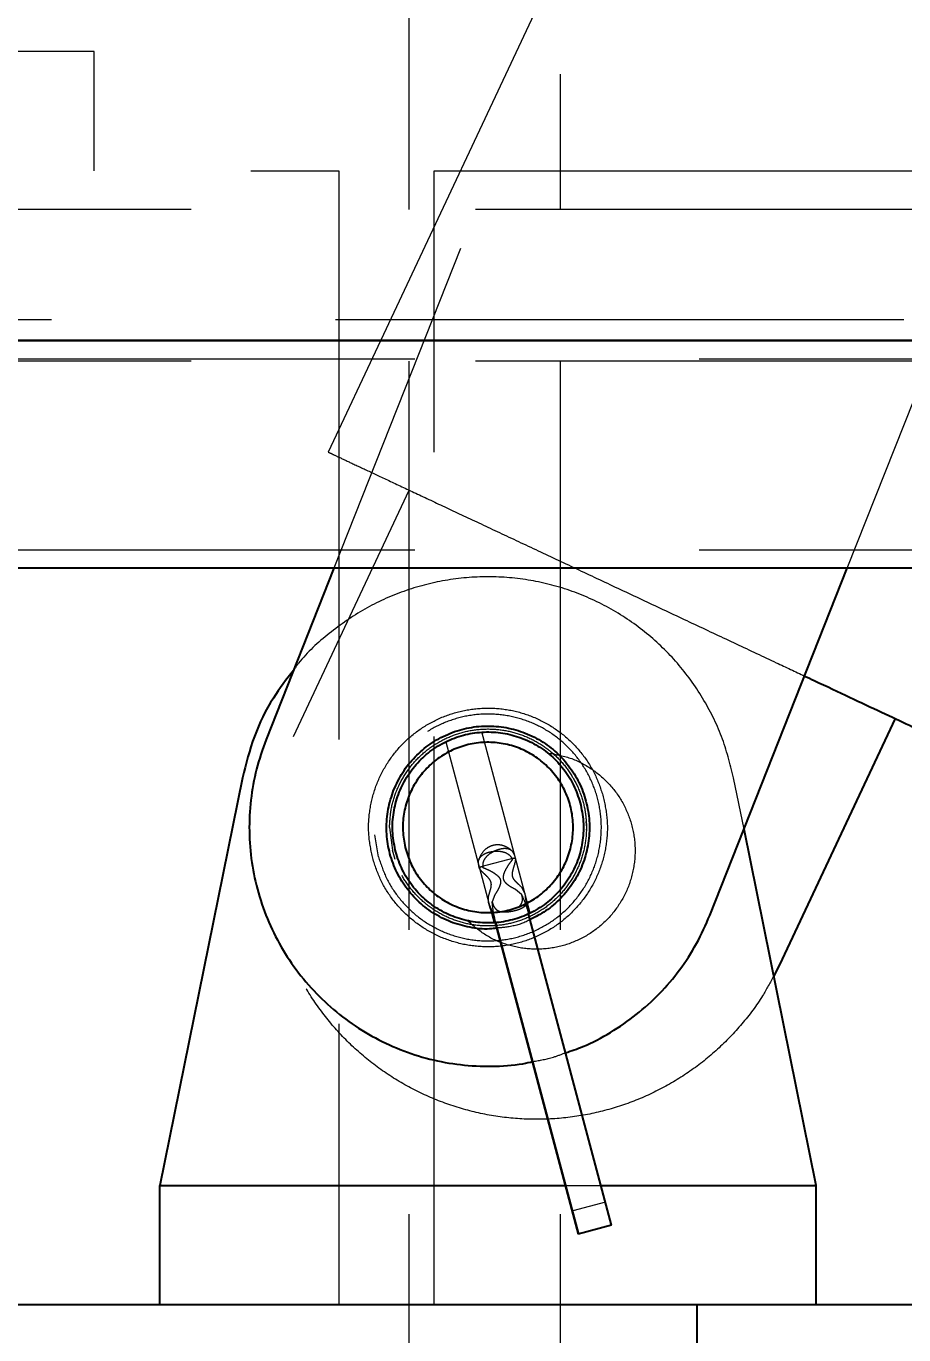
# Model space of a CAD drawing. Header units: millimetres. Extents: x 1293 to 41893, y 1011 to 26911.
# Drawn here: x 11775.5 to 11873.5, y 6607.8 to 6754 of the extents above; entities that cross this region are included whole.
import ezdxf

# ---------------------------------------------------------------- set-up
doc = ezdxf.new("R2010")
doc.units = ezdxf.units.MM
doc.header["$LTSCALE"] = 50
doc.linetypes.add('HIDDEN', pattern=[1.905, 1.27, -0.635])
doc.layers.add('CAPA_1', color=7, linetype='Continuous')
doc.layers.add('MAQUINAS', color=11, linetype='Continuous')
doc.styles.add('SLDTEXTSTYLE0', font='TXT', dxfattribs={"width": 0.75})
doc.dimstyles.new('SLDDIMSTYLE0', dxfattribs={"dimtxt": 100, "dimasz": 100, "dimexe": 0, "dimexo": 0.0625, "dimgap": 25, "dimtad": 2, "dimdec": 0, "dimlfac": 1.5, "dimrnd": 1e-09, "dimzin": 12, "dimdsep": 46, "dimtxsty": 'SLDTEXTSTYLE0', "dimsah": 1, "dimcen": 0.09, "dimadec": 0, "dimazin": 3, "dimtfac": 1, "dimtdec": 0, "dimtofl": 0, "dimtmove": 0, "dimatfit": 3, "dimfxl": 1, "dimfrac": 2, "dimtolj": 1, "dimtzin": 12, "dimarcsym": 0})

# ---------------------------------------------------------------- blocks, each defined once
blk = doc.blocks.new('_D_5')
at = {"layer": 'CAPA_1', "transparency": 16777216}
for p, q in [((11574.4, 7831.18), (17588.06, 7831.18)), ((17538.06, 7831.18), (17538.06, 4708.49)), ((16485.16, 4708.49), (17588.06, 4708.49))]:
    blk.add_line(p, q, dxfattribs=at)
for points in [[(17538.06, 7831.18), (17522.68, 7731.18), (17553.45, 7731.18)], [(17538.06, 4708.49), (17553.45, 4808.49), (17522.68, 4808.49)]]:
    blk.add_solid(points, dxfattribs=at)
at = {"layer": 'CAPA_1', "transparency": 16777216, "insert": (17409.15, 6122.06), "char_height": 100, "attachment_point": 1, "rotation": 90, "style": 'SLDTEXTSTYLE0'}
blk.add_mtext('4684', dxfattribs=at)
blk = doc.blocks.new('_D_15')
at = {"layer": 'CAPA_1', "transparency": 16777216}
for p, q in [((6530.12, 8742.38), (6530.12, 9415.65)), ((16745.16, 6492), (16745.16, 9415.65)), ((6530.12, 9365.65), (16745.16, 9365.65))]:
    blk.add_line(p, q, dxfattribs=at)
for points in [[(6530.12, 9365.65), (6630.12, 9350.26), (6630.12, 9381.03)], [(16745.16, 9365.65), (16645.16, 9381.03), (16645.16, 9350.26)]]:
    blk.add_solid(points, dxfattribs=at)
at = {"layer": 'CAPA_1', "transparency": 16777216, "insert": (11452.92, 9494.55), "char_height": 100, "attachment_point": 1, "style": 'SLDTEXTSTYLE0'}
blk.add_mtext('15323', dxfattribs=at)

msp = doc.modelspace()

# ---------------------------------------------------------------- linework, layer by layer
at = {"color": 1, "linetype": 'HIDDEN', "lineweight": 18}
for p, q in [((11818.2054871, 6946.1551386), (11818.2054871, 6733.5188715)), ((11835.1388204, 6939.1411223), (11835.1388204, 6733.5188715)), ((11984.4054871, 6733.5188715), (11668.9388204, 6733.5188715)), ((12064.0291497, 6721.2035736), (11730.6958163, 6721.2035736)), ((11984.4054871, 6716.5855382), (11668.9388204, 6716.5855382)), ((13057.151483, 6716.8275736), (11730.6958163, 6716.8275736)), ((11818.2054871, 6716.5855382), (11818.2054871, 6498.3855382)), ((11835.1388204, 6716.5855382), (11835.1388204, 6498.3855382)), ((13057.151483, 6695.4915736), (11730.6958163, 6695.4915736))]:
    msp.add_line(p, q, dxfattribs=at)
at = {"color": 7, "linetype": 'Continuous', "lineweight": 25}
for p, q in [((11730.6958163, 6718.9262403), (12064.0291497, 6718.9262403)), ((13055.031483, 6718.8595736), (11730.6958163, 6718.8595736)), ((13055.031483, 6693.4595736), (11730.6958163, 6693.4595736))]:
    msp.add_line(p, q, dxfattribs=at)
at = {"layer": 'MAQUINAS', "linetype": 'HIDDEN', "lineweight": 18}
for p, q in [((11997.7257192, 7107.6906939), (11815.0836979, 6718.9262403)), ((11859.0475656, 6817.7492032), (11809.8408183, 6693.4595736)), ((11867.2018011, 6693.4595736), (11910.0563614, 6801.7044326)), ((11783.0601562, 6751.1769069), (11771.0601562, 6751.1769069)), ((11783.0601562, 6737.8435736), (11783.0601562, 6751.1769069)), ((11705.2958163, 6737.8435736), (11810.3934895, 6737.8435736)), ((11810.3934895, 6737.8435736), (11810.3934895, 6611.1769069)), ((11821.0601562, 6737.8435736), (12064.0291497, 6737.8435736)), ((11821.0601562, 6611.1769069), (11821.0601562, 6737.8435736)), ((11815.0523778, 6718.8595736), (11809.2142746, 6706.4328221)), ((11805.3415397, 6674.6718928), (11818.265204, 6702.1806843)), ((11822.33574, 6674.0735906), (11827.732956, 6653.840075)), ((11831.7845723, 6654.9468899), (11826.3873563, 6675.1804056)), ((11855.666297, 6664.3224407), (11854.5033358, 6670.0664883)), ((11837.9945258, 6665.1765968), (11838.0601562, 6664.5102403)), ((11814.821423, 6661.2456032), (11814.4196877, 6663.6959906)), ((11816.0601562, 6664.5102403), (11816.4317826, 6661.6751607)), ((11838.0601562, 6664.5102403), (11838.0298412, 6664.2024472)), ((11816.7009972, 6660.9484439), (11816.3946741, 6661.9582556)), ((11817.8695444, 6662.0586784), (11818.5244155, 6660.312785)), ((11829.9311914, 6661.0839882), (11826.2770094, 6660.1092486)), ((11830.163547, 6660.9979101), (11830.0400644, 6661.0756723)), ((11826.1183948, 6659.9188806), (11826.1867424, 6660.0478128)), ((11827.1362927, 6656.1029033), (11827.1209547, 6656.7975944)), ((11827.826038, 6656.9856728), (11827.527263, 6656.2071932)), ((11830.1436681, 6657.6038921), (11830.7904746, 6657.0776429)), ((11831.181445, 6657.1819328), (11830.8487514, 6657.7919705)), ((11827.9351014, 6653.8932604), (11837.2135438, 6619.1094925)), ((11835.7729141, 6624.5102403), (11839.6871043, 6624.5102403)), ((11840.1804337, 6622.6608075), (11836.5262517, 6621.6860679))]:
    msp.add_line(p, q, dxfattribs=at)
at = {"layer": 'MAQUINAS', "linetype": 'Continuous', "lineweight": 25}
for p, q in [((11815.0836979, 6718.9262403), (11815.0523778, 6718.8595736)), ((11809.8408183, 6693.4595736), (11802.2659118, 6674.3263779)), ((11851.8544005, 6654.6941026), (11867.2018011, 6693.4595736)), ((11872.5707806, 6676.6678572), (11859.6471163, 6649.1590657)), ((11799.6169765, 6670.0664883), (11790.3934895, 6624.5102403)), ((11863.7268228, 6624.5102403), (11855.666297, 6664.3224407)), ((11827.8619681, 6653.8737523), (11837.1404104, 6619.0899845)), ((11840.8677257, 6620.0842321), (11831.5892834, 6654.868)), ((11859.6471163, 6649.1590657), (11858.9806294, 6647.9524334)), ((11790.3934895, 6611.1769069), (11790.3934895, 6624.5102403)), ((11790.3934895, 6624.5102403), (11835.7729141, 6624.5102403)), ((11839.6871043, 6624.5102403), (11863.7268228, 6624.5102403)), ((11863.7268228, 6611.1769069), (11863.7268228, 6624.5102403)), ((11840.1804337, 6622.6608075), (11840.2235392, 6622.6723058)), ((11840.8677257, 6620.0842321), (11837.1528227, 6619.0932954)), ((11890.3934895, 6611.1769069), (11730.6958163, 6611.1769069)), ((11850.3934895, 6611.1769069), (11850.3934895, 6591.1769069))]:
    msp.add_line(p, q, dxfattribs=at)
at = {"layer": 'MAQUINAS', "linetype": 'HIDDEN', "lineweight": 18}
for points, knots in [([(11809.2142746, 6706.4328221), (11809.2740522, 6706.4047385), (11809.3936074, 6706.3485714), (11810.3553101, 6705.8967622), (11811.8724701, 6705.1839986), (11813.9755203, 6704.195983), (11816.6133668, 6702.9567194), (11819.7449238, 6701.4855101), (11823.3155258, 6699.8080369), (11827.264365, 6697.9528673), (11831.5238146, 6695.9517726), (11836.0209524, 6693.8390117), (11840.6790595, 6691.6506272), (11845.4175629, 6689.4244725), (11850.1586429, 6687.1971072), (11854.80902, 6685.0123543), (11858.9504303, 6683.0667146), (11861.3946354, 6681.918424), (11862.4384666, 6681.4280309)], [0, 0, 0, 0, 0.0635106345, 0.1270212691, 0.1905319036, 0.2540425382, 0.3175531727, 0.3810638072, 0.4445744418, 0.5080850763, 0.5715957109, 0.6351063454, 0.69861698, 0.7621276145, 0.825638249, 0.8891488836, 0.9526595181, 1, 1, 1, 1]), ([(11854.5033358, 6670.0664883), (11854.1081789, 6671.6184685), (11853.3178651, 6674.7224288), (11851.1476238, 6679.0355425), (11848.3293725, 6682.9347678), (11844.8724878, 6686.2910402), (11840.897859, 6689.0100007), (11836.51671, 6691.0109023), (11831.8587126, 6692.235481), (11827.0603358, 6692.6475004), (11822.2608813, 6692.2359588), (11817.6061167, 6691.0089911), (11813.213114, 6689.0171676), (11809.2826672, 6686.2642834), (11806.6239778, 6683.8934322), (11805.5143448, 6682.3239909), (11805.3276649, 6682.0599548)], [0, 0, 0, 0, 0.07574458627, 0.15148917254, 0.22723375881, 0.30297834508, 0.37872293134, 0.45446751761, 0.53021210388, 0.60595669015, 0.68170127642, 0.75744586269, 0.83319044896, 0.90893503523, 0.9846796215, 1, 1, 1, 1]), ([(11858.9806294, 6647.9524334), (11858.586422, 6647.1999469), (11857.5845506, 6645.2875155), (11855.4745138, 6642.5168384), (11852.7593896, 6639.6741107), (11849.6793193, 6637.2217244), (11846.3100872, 6635.189233), (11842.7031565, 6633.6147377), (11838.9219002, 6632.5242877), (11835.0305724, 6631.9367796), (11831.095874, 6631.8622018), (11827.1850967, 6632.3018475), (11823.3651637, 6633.2481897), (11819.7014328, 6634.6850375), (11816.2565919, 6636.5878056), (11813.0895833, 6638.9239371), (11810.2545945, 6641.6534608), (11807.800137, 6644.7296716), (11805.7681915, 6648.0999421), (11804.1935838, 6651.7065787), (11803.1030377, 6655.4879731), (11802.5160264, 6659.3790425), (11802.4395573, 6663.3146362), (11802.8862714, 6667.2220909), (11803.8062314, 6671.0544188), (11804.8297703, 6673.4660681), (11805.3415397, 6674.6718928)], [0, 0, 0, 0, 0.0274317521, 0.0697173281, 0.1120029041, 0.1542884801, 0.1965740561, 0.2388596321, 0.2811452081, 0.3234307841, 0.3657163601, 0.408001936, 0.450287512, 0.492573088, 0.534858664, 0.57714424, 0.619429816, 0.661715392, 0.704000968, 0.746286544, 0.78857212, 0.830857696, 0.873143272, 0.915428848, 0.957714424, 1, 1, 1, 1]), ([(11829.7202127, 6661.900026), (11829.7059411, 6661.9158009), (11829.5852927, 6662.0491579), (11829.2432084, 6662.2800766), (11828.7863121, 6662.4958178), (11828.2707887, 6662.5785028), (11827.8217503, 6662.5608041), (11827.3114596, 6662.4256389), (11826.7401085, 6662.0945732), (11826.3293337, 6661.5832294), (11826.1063636, 6661.1493639), (11826.0637689, 6660.9572872), (11826.0588359, 6660.9350422)], [0, 0, 0, 0, 0.01325075, 0.1120185327, 0.2660419821, 0.3580551606, 0.4488534075, 0.5513606332, 0.6901253185, 0.8782659017, 0.9859016146, 1, 1, 1, 1]), ([(11826.1183948, 6659.9188806), (11826.1030839, 6659.9774747), (11826.0657038, 6660.1205271), (11826.0127839, 6660.3638371), (11825.9866528, 6660.6251951), (11826.0227859, 6660.8920088), (11826.1463001, 6661.1489507), (11826.3710973, 6661.3852435), (11826.6924869, 6661.5871479), (11827.0901834, 6661.7423211), (11827.5376695, 6661.8432863), (11828.0050605, 6661.8829181), (11828.4559559, 6661.8569162), (11828.862078, 6661.7685456), (11829.1992704, 6661.6244154), (11829.4658248, 6661.4343443), (11829.6334513, 6661.2301196), (11829.7278283, 6661.0410351), (11829.7577233, 6660.9425519), (11829.7725767, 6660.8936202)], [0, 0, 0, 0, 0.0284754211, 0.0695202218, 0.1270963695, 0.1918282137, 0.262389782, 0.3363857458, 0.4101742505, 0.4833089477, 0.5563626789, 0.629330334, 0.702258523, 0.7721550318, 0.8389413276, 0.8979339153, 0.9515696712, 0.9759371889, 1, 1, 1, 1]), ([(11827.7670916, 6661.8600242), (11827.5457248, 6661.7389415), (11827.116449, 6661.5041374), (11826.684162, 6661.0397433), (11826.4914834, 6660.628154), (11826.4570492, 6660.2771783), (11826.4925948, 6660.1045946), (11826.5093651, 6660.0231705)], [0, 0, 0, 0, 0.2905647935, 0.5634648688, 0.7971186548, 0.9042815817, 1, 1, 1, 1]), ([(11830.163547, 6660.9979101), (11830.1441367, 6661.0689704), (11830.0936972, 6661.2536262), (11829.9960385, 6661.5398029), (11829.8432984, 6661.807187), (11829.5967473, 6662.0211435), (11829.2423122, 6662.1459898), (11828.7914923, 6662.1589849), (11828.2795985, 6662.0704061), (11827.9380175, 6661.9301886), (11827.7670916, 6661.8600242)], [0, 0, 0, 0, 0.0584480012, 0.1518817743, 0.2742746307, 0.4117195584, 0.5595505852, 0.7069997349, 0.8533836466, 1, 1, 1, 1]), ([(11829.7725767, 6660.8936202), (11829.6796146, 6660.7834164), (11829.4961104, 6660.565878), (11829.1990899, 6660.1146958), (11828.9341478, 6659.6306629), (11828.7602206, 6659.1922597), (11828.7377923, 6658.8237833), (11828.8244954, 6658.5727249), (11828.9929438, 6658.3577399), (11829.2056387, 6658.1666611), (11829.3887721, 6658.0367539), (11829.546, 6657.9338148), (11829.7757704, 6657.7907931), (11829.9870702, 6657.6834476), (11830.1436681, 6657.6038921)], [0, 0, 0, 0, 0.1303352599, 0.2572774707, 0.3855818615, 0.5074196476, 0.5660604322, 0.6261925824, 0.6783453226, 0.7455243599, 0.8155659332, 0.8286100523, 0.8729800629, 1, 1, 1, 1]), ([(11830.8487514, 6657.7919705), (11830.7514736, 6657.8874183), (11830.6102359, 6658.0259991), (11830.4344353, 6658.1929738), (11830.3158463, 6658.3078474), (11830.1851346, 6658.4370018), (11830.0151324, 6658.6304174), (11829.8674348, 6658.8509341), (11829.7842825, 6659.1029311), (11829.7847855, 6659.4655584), (11829.8942109, 6659.8867563), (11830.0303752, 6660.3364381), (11830.1449255, 6660.738947), (11830.1572855, 6660.9108334), (11830.163547, 6660.9979101)], [0, 0, 0, 0, 0.12701987296, 0.18442018447, 0.19137142742, 0.25447597454, 0.32166125379, 0.37380773399, 0.43393985379, 0.49258060877, 0.61441833334, 0.74272265929, 0.86966480592, 1, 1, 1, 1]), ([(11827.1209547, 6656.7975944), (11827.1577705, 6656.9288112), (11827.2112235, 6657.119325), (11827.2805057, 6657.3516747), (11827.3261264, 6657.5103505), (11827.3751466, 6657.6874478), (11827.4262318, 6657.9398376), (11827.4444779, 6658.2046192), (11827.3910749, 6658.4645517), (11827.2100306, 6658.778752), (11826.9053634, 6659.0894922), (11826.5633231, 6659.4116147), (11826.26352, 6659.7035963), (11826.1671933, 6659.846491), (11826.1183948, 6659.9188806)], [0, 0, 0, 0, 0.127019873, 0.1844201824, 0.1913714274, 0.2544759745, 0.3216612536, 0.373807734, 0.4339398538, 0.4925806088, 0.6144183333, 0.7427226593, 0.8696648059, 1, 1, 1, 1]), ([(11826.5093651, 6660.0231705), (11826.6448643, 6659.9739079), (11826.9123351, 6659.8766654), (11827.3946084, 6659.633357), (11827.8654266, 6659.3455854), (11828.2345954, 6659.0520511), (11828.4375653, 6658.7436989), (11828.4874217, 6658.4828118), (11828.4484266, 6658.212492), (11828.3591567, 6657.9408652), (11828.2650542, 6657.7370063), (11828.179984, 6657.569435), (11828.0519721, 6657.3309762), (11827.9222082, 6657.1326532), (11827.826038, 6656.9856728)], [0, 0, 0, 0, 0.13033525993, 0.25727747069, 0.38558186146, 0.50741964758, 0.56606043218, 0.62619258237, 0.6783453227, 0.74552435995, 0.81556592818, 0.8286100456, 0.87298006287, 1, 1, 1, 1]), ([(11829.5633898, 6655.1259175), (11829.7445701, 6655.1596301), (11830.1475706, 6655.2346174), (11830.6424009, 6655.4028416), (11831.0261523, 6655.5962122), (11831.2612395, 6655.7973046), (11831.3774232, 6656.045417), (11831.376953, 6656.3576169), (11831.2937202, 6656.7548649), (11831.2192901, 6657.0379791), (11831.181445, 6657.1819328)], [0, 0, 0, 0, 0.1392172024, 0.3096617541, 0.4247815295, 0.556379038, 0.6694571171, 0.7792660631, 0.8877644279, 1, 1, 1, 1]), ([(11830.7904746, 6657.0776429), (11830.8201663, 6656.9512871), (11830.8801604, 6656.6959768), (11830.8864799, 6656.3123227), (11830.7882077, 6655.9728551), (11830.6386992, 6655.8002728), (11830.5643671, 6655.714469)], [0, 0, 0, 0, 0.2470345248, 0.4991498131, 0.7509891746, 1, 1, 1, 1]), ([(11831.6624168, 6654.8875081), (11831.6278485, 6655.0229463), (11831.5271869, 6655.417338), (11831.4210998, 6655.9358652), (11831.3814636, 6656.2668169), (11831.3691603, 6656.369546)], [0, 0, 0, 0, 0.2650694945, 0.7718739964, 1, 1, 1, 1]), ([(11827.5876044, 6655.0053979), (11827.5456495, 6655.0467177), (11827.4493794, 6655.1415303), (11827.3413365, 6655.3985035), (11827.2346867, 6655.7379444), (11827.1692758, 6655.9805636), (11827.1362927, 6656.1029033)], [0, 0, 0, 0, 0.2040365955, 0.468183959, 0.7318339437, 1, 1, 1, 1]), ([(11827.3730422, 6655.321865), (11827.4417409, 6655.152373), (11827.598013, 6654.7668222), (11827.7585793, 6654.2534942), (11827.844655, 6653.9373425), (11827.8619681, 6653.8737523)], [0, 0, 0, 0, 0.3852525598, 0.876350794, 1, 1, 1, 1]), ([(11827.527263, 6656.2071932), (11827.5575908, 6656.1042163), (11827.6192281, 6655.8949293), (11827.7581729, 6655.6050787), (11827.9473077, 6655.3663705), (11828.1823643, 6655.2052921), (11828.4672484, 6655.1096074), (11828.784397, 6655.0704041), (11829.1580387, 6655.0735426), (11829.4174291, 6655.1070581), (11829.5633898, 6655.1259175)], [0, 0, 0, 0, 0.114938229, 0.2335966385, 0.3497214729, 0.469015047, 0.5851009949, 0.7201541845, 0.8425289588, 1, 1, 1, 1]), ([(11831.7620156, 6654.2204477), (11831.6954091, 6654.1828318), (11830.9838718, 6653.7809924), (11829.7097393, 6653.418355), (11828.4982376, 6653.3104186), (11828.0235171, 6653.2681242)], [0, 0, 0, 0, 0.0590967048, 0.6313120371, 1, 1, 1, 1]), ([(11832.0756727, 6638.370755), (11832.8478585, 6638.5047809), (11834.0967574, 6638.7215483), (11835.2777498, 6639.1766845), (11835.7285427, 6639.3504131)], [0, 0, 0, 0, 0.6182931934, 1, 1, 1, 1])]:
    msp.add_open_spline(points, degree=3, knots=knots, dxfattribs=at)
at = {"layer": 'MAQUINAS', "linetype": 'Continuous', "lineweight": 25}
for points, knots in [([(11805.3276649, 6682.0599548), (11804.5462439, 6681.0509637), (11802.785275, 6678.7771547), (11800.813666, 6674.7135813), (11800.015873, 6671.6155193), (11799.6169765, 6670.0664883)], [0, 0, 0, 0, 0.28513634995, 0.64256817497, 1, 1, 1, 1]), ([(11862.4384666, 6681.4280309), (11862.8011727, 6681.2576311), (11864.5884601, 6680.4179613), (11867.5064962, 6679.0470643), (11871.0948021, 6677.3612737), (11874.2216153, 6675.892293), (11876.8607329, 6674.6524323), (11878.9634426, 6673.6645767), (11880.4806937, 6672.9517702), (11881.4423724, 6672.4999724), (11881.5619309, 6672.4438037), (11881.6217101, 6672.4157193)], [0, 0, 0, 0, 0.0308440465, 0.1519885407, 0.2731330349, 0.3942775291, 0.5154220232, 0.6365665174, 0.7577110116, 0.8788555058, 1, 1, 1, 1]), ([(11816.5226023, 6668.6820988), (11816.8348653, 6669.3562479), (11817.4593912, 6670.7045461), (11818.8736388, 6672.4459915), (11820.5734154, 6673.8939811), (11822.5302642, 6674.9782745), (11824.6591068, 6675.6611137), (11826.8807797, 6675.9152096), (11829.109196, 6675.7310783), (11831.2589091, 6675.1157205), (11833.2472557, 6674.0928043), (11834.9978383, 6672.7016347), (11836.4433799, 6670.9956737), (11837.528328, 6669.0404846), (11838.2109964, 6666.9111875), (11838.4651207, 6664.689673), (11838.2810464, 6662.4610775), (11837.665432, 6660.3119228), (11836.6434857, 6658.3215221), (11835.2486931, 6656.5785975), (11833.6145175, 6655.1552253), (11832.3566865, 6654.5205203), (11831.7620156, 6654.2204477)], [0, 0, 0, 0, 0.0502595328, 0.1005190656, 0.1507785984, 0.2010381311, 0.2512976639, 0.3015571967, 0.3518167295, 0.4020762623, 0.4523357951, 0.5025953278, 0.5528548606, 0.6031143934, 0.6533739262, 0.703633459, 0.7538929918, 0.8041525246, 0.8544120573, 0.9046715901, 0.9549311229, 1, 1, 1, 1]), ([(11802.2659118, 6674.3263779), (11801.8785416, 6673.2283188), (11801.1038012, 6671.0322006), (11800.4994849, 6667.5814269), (11800.3191702, 6664.090163), (11800.6045626, 6660.6028557), (11801.3404306, 6657.1832706), (11802.5169564, 6653.8888197), (11804.1132659, 6650.7761674), (11806.1022457, 6647.898489), (11808.4498076, 6645.3050584), (11811.1158096, 6643.0401892), (11814.0545897, 6641.1428408), (11817.216023, 6639.6447106), (11820.545429, 6638.5742922), (11823.988032, 6637.9392268), (11827.4767503, 6637.7902162), (11830.1974626, 6637.9383916), (11831.7034727, 6638.2850747), (11832.0756727, 6638.370755)], [0, 0, 0, 0, 0.06124346106, 0.12248692212, 0.18373038318, 0.24497384424, 0.3062173053, 0.36746076636, 0.42870422742, 0.48994768848, 0.55119114955, 0.61243461061, 0.67367807167, 0.73492153273, 0.79616499379, 0.85740845485, 0.91865191591, 0.97989537697, 1, 1, 1, 1]), ([(11828.0235171, 6653.2681242), (11827.7621538, 6653.2322481), (11826.7659696, 6653.0955066), (11825.0092603, 6653.3075598), (11822.8619022, 6653.8998941), (11820.8729167, 6654.9289825), (11819.1225348, 6656.3184868), (11817.6768293, 6658.024937), (11816.592336, 6659.9798345), (11815.9080124, 6662.1098088), (11815.660054, 6664.328906), (11815.8211198, 6666.5664932), (11816.2887748, 6667.9768969), (11816.5226023, 6668.6820988)], [0, 0, 0, 0, 0.034346665, 0.1309119985, 0.227477332, 0.3240426655, 0.420607999, 0.5171733325, 0.613738666, 0.7103039995, 0.806869333, 0.9034346665, 1, 1, 1, 1]), ([(11835.7285427, 6639.3504131), (11836.3747197, 6639.5661166), (11838.1248953, 6640.1503513), (11840.7900839, 6641.575447), (11843.672677, 6643.5492225), (11846.2664048, 6645.9002241), (11848.5251704, 6648.5676714), (11850.4466361, 6651.4972306), (11851.3851457, 6653.6284786), (11851.8544005, 6654.6941026)], [0, 0, 0, 0, 0.0888806102, 0.2407338419, 0.3925870735, 0.5444403051, 0.6962935367, 0.8481467684, 1, 1, 1, 1])]:
    msp.add_open_spline(points, degree=3, knots=knots, dxfattribs=at)
at = {"layer": 'MAQUINAS', "linetype": 'HIDDEN', "lineweight": 18}
for points in [[(11814.1772792, 6661.0737802), (11814.0003116, 6661.929745), (11813.6463765, 6663.6416747), (11813.7636145, 6666.2783334), (11814.356286, 6668.8375638), (11815.4466843, 6671.2330381), (11816.98083, 6673.3694783), (11818.903002, 6675.1656453), (11821.1384666, 6676.5522824), (11823.601544, 6677.4761628), (11826.1975339, 6677.90177), (11828.8266283, 6677.8127361), (11831.3880205, 6677.2125434), (11833.7824117, 6676.124026), (11835.9210224, 6674.589878), (11837.7095906, 6672.6658346), (11839.1244523, 6670.4378578), (11839.6701729, 6668.7770862), (11839.9430331, 6667.9467004)], [(11814.821423, 6661.2456032), (11814.6533038, 6662.0587698), (11814.3170654, 6663.685103), (11814.4284416, 6666.1899288), (11814.9914795, 6668.6211976), (11816.0273579, 6670.8968982), (11817.4847962, 6672.9265164), (11819.3108598, 6674.6328751), (11821.4345505, 6675.9501802), (11823.7744767, 6676.8278672), (11826.2406571, 6677.2321915), (11828.7383339, 6677.1476191), (11831.1715183, 6676.5773992), (11833.4467056, 6675.5434452), (11835.4764613, 6674.0854912), (11837.1827832, 6672.2595658), (11838.5000981, 6670.1358381), (11839.3777825, 6667.7959219), (11839.7821075, 6665.3297387), (11839.697535, 6662.8320627), (11839.1273151, 6660.3988781), (11838.093361, 6658.1236909), (11836.6354071, 6656.0939351), (11834.8094818, 6654.3876133), (11832.6857534, 6653.0702981), (11830.3458398, 6652.1926144), (11827.8796468, 6651.7882869), (11825.3820078, 6651.8728692), (11822.948685, 6652.4430523), (11820.6740134, 6653.4771439), (11818.6423333, 6654.9345845), (11816.9431934, 6656.7624257), (11815.5990748, 6658.8790036), (11815.0806403, 6660.4567366), (11814.821423, 6661.2456032)], [(11816.0601562, 6664.5102403), (11816.0977587, 6665.2003145), (11816.1729638, 6666.5804631), (11816.7743566, 6668.5775737), (11817.7111122, 6670.4310421), (11818.9855129, 6672.0754109), (11820.543076, 6673.4526074), (11822.3313334, 6674.5139945), (11824.2864505, 6675.2220881), (11826.3395627, 6675.5518812), (11828.418113, 6675.4917267), (11830.4487084, 6675.043749), (11832.3596326, 6674.223769), (11834.0834003, 6673.0607451), (11835.5591343, 6671.5957509), (11836.7347178, 6669.8805241), (11837.5686335, 6667.9756399), (11838.0314309, 6665.9483714), (11838.1067658, 6663.8703137), (11837.7919777, 6661.8148557), (11837.0981836, 6659.8545881), (11836.0498856, 6658.05874), (11834.6841055, 6656.4907336), (11833.0490775, 6655.2059448), (11831.2025435, 6654.2497472), (11829.2097193, 6653.6559108), (11827.1409709, 6653.4454043), (11825.0694057, 6653.6256743), (11823.0680071, 6654.1903076), (11821.208114, 6655.1195389), (11819.5529573, 6656.3798969), (11818.1701465, 6657.929313), (11817.074347, 6659.7039532), (11816.6459708, 6661.0180915), (11816.4317826, 6661.6751607)], [(11833.7132755, 6672.8477327), (11834.5744294, 6672.691022), (11836.2967372, 6672.3776004), (11838.6471163, 6671.1515257), (11840.6551119, 6669.4483856), (11842.2011093, 6667.3081422), (11843.1995154, 6664.8666652), (11843.593521, 6662.2577422), (11843.3610041, 6659.629726), (11842.5150618, 6657.1306821), (11841.1034412, 6654.9017437), (11839.2058808, 6653.0687686), (11836.9292932, 6651.7350264), (11834.4029557, 6650.9765781), (11831.7666257, 6650.833353), (11829.1797748, 6651.3242047), (11826.7486788, 6652.3812351), (11825.4221774, 6653.5235885), (11824.7589268, 6654.0947652)], [(11839.9430331, 6667.9467004), (11840.1200007, 6667.0907355), (11840.4739359, 6665.3788058), (11840.3566978, 6662.7421471), (11839.7640263, 6660.1829168), (11838.673628, 6657.7874425), (11837.1394824, 6655.6510023), (11835.2173103, 6653.8548353), (11832.9818457, 6652.4681981), (11830.5187684, 6651.5443178), (11827.9227784, 6651.1187105), (11825.293684, 6651.2077444), (11822.7322918, 6651.8079371), (11820.3379006, 6652.8964546), (11818.19929, 6654.4306026), (11816.4107217, 6656.354646), (11814.99586, 6658.5826227), (11814.4501394, 6660.2433943), (11814.1772792, 6661.0737802)], [(11829.7725767, 6660.8936202), (11829.7937582, 6660.9413767), (11829.8361212, 6661.0368897), (11829.9284846, 6661.0941356), (11830.0370887, 6661.090497), (11830.1213943, 6661.0287724), (11830.163547, 6660.9979101)], [(11826.5093651, 6660.0231705), (11826.4672123, 6660.0540328), (11826.3829068, 6660.1157574), (11826.2743027, 6660.119396), (11826.1819392, 6660.0621501), (11826.1395763, 6659.9666371), (11826.1183948, 6659.9188806)], [(11830.7904746, 6657.0776429), (11830.9401823, 6656.7430496), (11831.2395976, 6656.0738629), (11831.4727215, 6655.2699543), (11831.5892834, 6654.868)], [(11831.181445, 6657.1819328), (11831.2182722, 6656.817229), (11831.2919268, 6656.0878215), (11831.4901645, 6655.2746072), (11831.5892834, 6654.868)], [(11827.9351014, 6653.8932604), (11827.8185395, 6654.2952147), (11827.5854157, 6655.0991232), (11827.2860004, 6655.76831), (11827.1362927, 6656.1029033)], [(11827.9351014, 6653.8932604), (11827.8359826, 6654.2998676), (11827.6377448, 6655.1130819), (11827.5640903, 6655.8424894), (11827.527263, 6656.2071932)]]:
    msp.add_open_spline(points, degree=3, dxfattribs=at)
at = {"layer": 'MAQUINAS', "linetype": 'Continuous', "lineweight": 25}
for points in [[(11816.7538546, 6661.7610722), (11816.6122805, 6662.4458441), (11816.3291324, 6663.8153878), (11816.4229229, 6665.9247148), (11816.89706, 6667.9720991), (11817.7693787, 6669.8884785), (11818.9966952, 6671.5976307), (11820.5344328, 6673.0345643), (11822.3228045, 6674.143874), (11824.2932664, 6674.8829783), (11826.3700583, 6675.2234641), (11828.4733339, 6675.152237), (11830.5224476, 6674.6720828), (11832.4379606, 6673.8012688), (11834.1488491, 6672.5739504), (11835.5797037, 6671.0347157), (11836.7115931, 6669.2523343), (11837.1481695, 6667.923717), (11837.3664577, 6667.2594084)], [(11817.8682234, 6662.058326), (11817.7419571, 6662.6690569), (11817.4894243, 6663.8905187), (11817.5730737, 6665.7717747), (11817.9959448, 6667.5977856), (11818.773944, 6669.3069565), (11819.8685569, 6670.8313066), (11821.2400268, 6672.1128718), (11822.8350302, 6673.1022372), (11824.5924379, 6673.7614264), (11826.4446693, 6674.0650952), (11828.3205559, 6674.0015769), (11830.1480055, 6673.5733117), (11831.8567909, 6672.7967578), (11833.3812443, 6671.7017577), (11834.6627818, 6670.3303916), (11835.6521547, 6668.7353603), (11836.3113419, 6666.9779601), (11836.6150112, 6665.1257267), (11836.5514928, 6663.2498406), (11836.1232276, 6661.4223909), (11835.3466737, 6659.7136055), (11834.2516736, 6658.1891521), (11832.8803076, 6656.9076147), (11831.2852758, 6655.9182416), (11829.5278775, 6655.259055), (11827.6756367, 6654.9553837), (11825.7997784, 6655.0189095), (11823.9722249, 6655.447147), (11822.2638268, 6656.2238042), (11820.7379281, 6657.3184188), (11819.4617847, 6658.6912237), (11818.4522808, 6660.2808851), (11818.0629092, 6661.4658457), (11817.8682234, 6662.058326)], [(11837.3664577, 6667.2594084), (11837.5080318, 6666.5746365), (11837.7911799, 6665.2050927), (11837.6973895, 6663.0957657), (11837.2232523, 6661.0483815), (11836.3509336, 6659.132002), (11835.1236171, 6657.4228499), (11833.5858795, 6655.9859163), (11831.7975078, 6654.8766066), (11829.8270459, 6654.1375023), (11827.750254, 6653.7970165), (11825.6469784, 6653.8682436), (11823.5978647, 6654.3483978), (11821.6823517, 6655.2192117), (11819.9714632, 6656.4465301), (11818.5406086, 6657.9857648), (11817.4087192, 6659.7681462), (11816.9721428, 6661.0967635), (11816.7538546, 6661.7610722)]]:
    msp.add_open_spline(points, degree=3, dxfattribs=at)

# ---------------------------------------------------------------- dimensions: what is measured, and where the dimension line sits
at = {"layer": 'CAPA_1'}
dim = msp.add_linear_dim(base=(16745.1618891, 9365.6463094), p1=(6530.1246702, 8678.8772747), p2=(16745.1618891, 6428.5014528), dimstyle='SLDDIMSTYLE0', dxfattribs=at)
dim.commit()
dim.dimension.update_dxf_attribs({"geometry": '_D_15', "text_midpoint": (11637.6432797, 9365.6463094), "dimtype": 160})
dim = msp.add_linear_dim(base=(17538.0605071, 4708.4929069), p1=(11510.8968592, 7831.1769069), p2=(16421.6646746, 4708.4929069), angle=90, dimstyle='SLDDIMSTYLE0', dxfattribs=at)
dim.commit()
dim.dimension.update_dxf_attribs({"geometry": '_D_5', "text_midpoint": (17538.0605071, 6269.8349069), "dimtype": 160})

doc.saveas('drawing.dxf')
